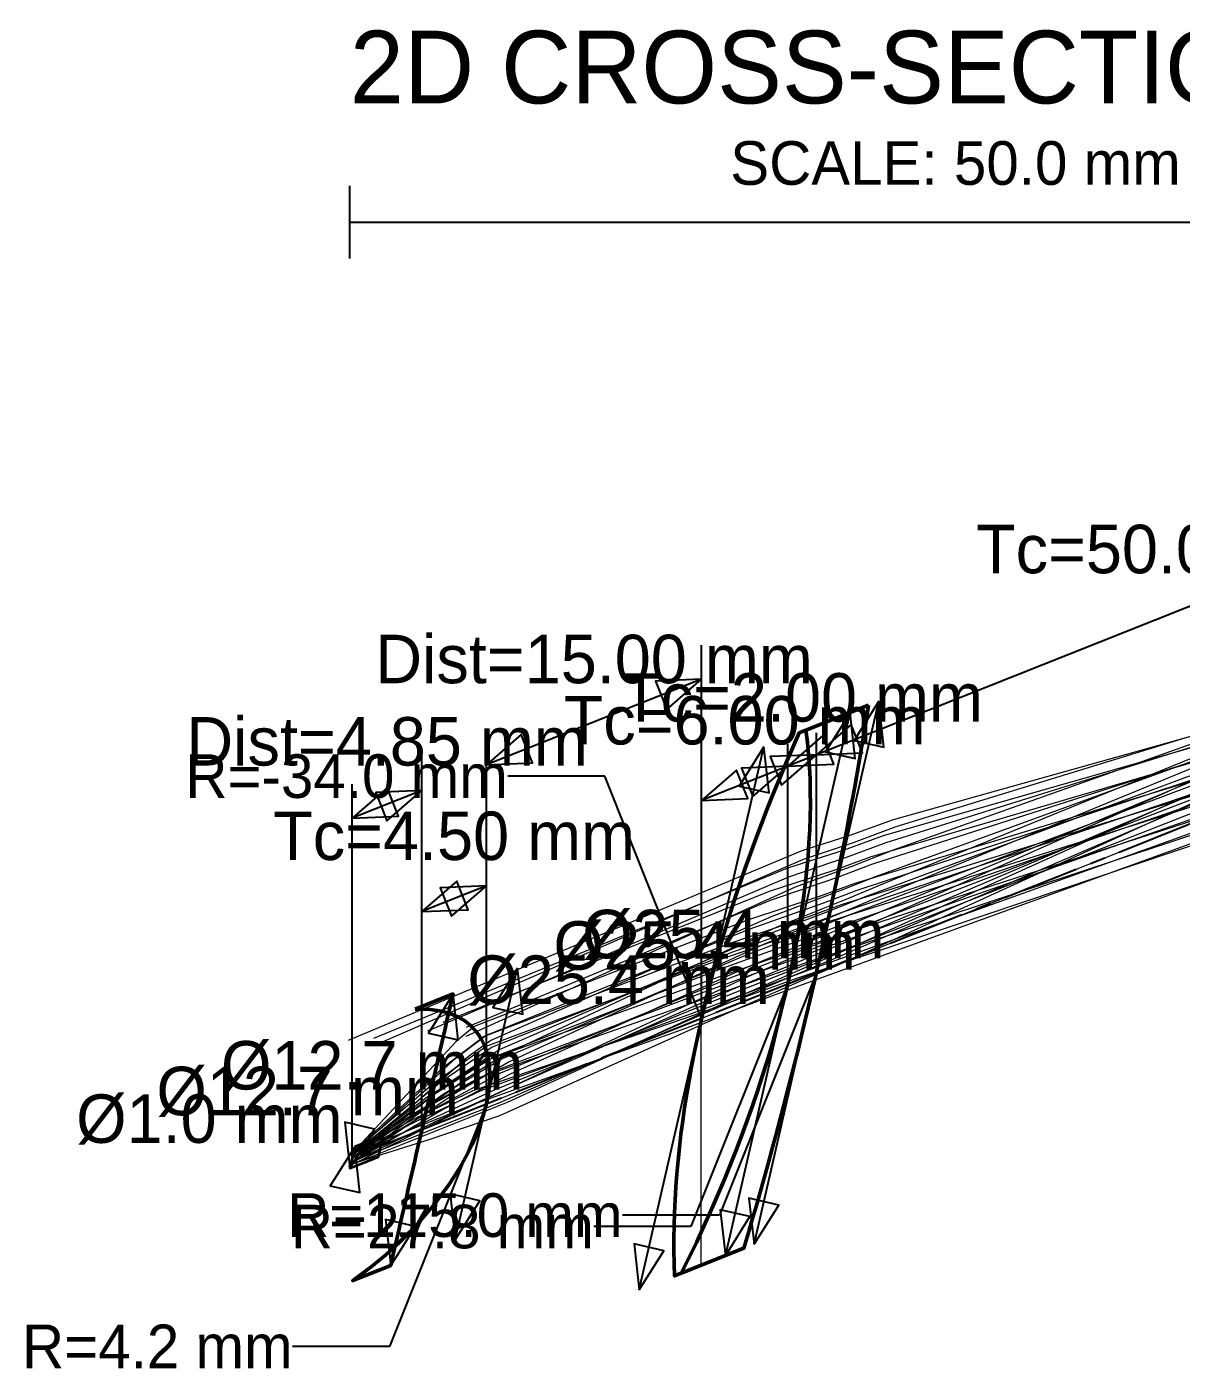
# Model space of a CAD drawing. Header units: metres. Extents: x -52 to 128, y -114 to 68.
# Drawn here: x -51.6 to -4, y 12.2 to 67.5 of the extents above; entities that cross this region are included whole.
import ezdxf
from ezdxf.enums import TextEntityAlignment as Align

# ---------------------------------------------------------------- set-up
doc = ezdxf.new("R2010")
doc.units = ezdxf.units.M
doc.linetypes.add('CENTER', pattern=[5.08, 3.175, -0.635, 0.635, -0.635])
for name, color, linetype, lineweight in [('ANNOTATIONS', 3, 'CONTINUOUS', 25), ('DIMENSIONS_LINEAR', 4, 'CONTINUOUS', 25), ('DIMENSIONS_RADIAL', 6, 'CONTINUOUS', 25), ('OPTICAL_AXIS', 1, 'CENTER', 25), ('OPTICS_COMPONENTS', 2, 'CONTINUOUS', 35), ('OPTICS_HATCH', 8, 'CONTINUOUS', 13), ('OPTICS_LENSES', 7, 'CONTINUOUS', 50), ('RAYS_785NM', 1, 'CONTINUOUS', 18), ('RAYS_850NM', 3, 'CONTINUOUS', 18), ('RAYS_900NM', 5, 'CONTINUOUS', 18)]:
    doc.layers.add(name, color=color, linetype=linetype, lineweight=lineweight)
doc.styles.add('OpenSansCondensed-Light', font='OpenSansCondensed-Light.ttf')
doc.dimstyles.new('EZDXF', dxfattribs={"dimtxt": 0.25, "dimasz": 0.175, "dimexe": 0.375, "dimexo": 0.125, "dimgap": 0.1, "dimtad": 1, "dimlfac": 100, "dimzin": 12, "dimdsep": 46, "dimtxsty": 'OpenSansCondensed-Light', "dimblk": 'ARCHTICK', "dimcen": 2.5, "dimazin": 3, "dimtfac": 0.5, "dimtmove": 2, "dimatfit": 3})

# ---------------------------------------------------------------- blocks, each defined once
blk = doc.blocks.new('_ARCHTICK')
at = {"color": 0, "linetype": 'BYBLOCK', "const_width": 0.15}
blk.add_lwpolyline([(-0.5, -0.5), (0.5, 0.5)], dxfattribs=at)

msp = doc.modelspace()

# ---------------------------------------------------------------- hatches: boundary and pattern name
at = {"layer": 'OPTICS_HATCH'}
h = msp.add_hatch(dxfattribs=at)
h.set_pattern_fill('ANSI31', scale=2.5, angle=45)
h.paths.add_polyline_path([(-16.889, 39.533), (-16.979, 38.975), (-17.071, 38.416), (-17.166, 37.857), (-17.263, 37.296), (-17.362, 36.735), (-17.463, 36.172), (-17.566, 35.609), (-17.672, 35.045), (-17.78, 34.48), (-17.89, 33.914), (-18.002, 33.348), (-18.117, 32.78), (-18.233, 32.212), (-18.352, 31.642), (-18.473, 31.072), (-18.596, 30.501), (-18.722, 29.929), (-18.849, 29.356), (-18.979, 28.783), (-19.111, 28.208), (-19.245, 27.633), (-19.381, 27.056), (-19.52, 26.479), (-19.66, 25.901), (-19.803, 25.323), (-19.948, 24.743), (-20.096, 24.162), (-20.245, 23.581), (-20.397, 22.998), (-20.55, 22.415), (-20.706, 21.831), (-20.865, 21.246), (-21.025, 20.66), (-21.188, 20.074), (-21.352, 19.486), (-21.519, 18.897), (-21.689, 18.308), (-21.86, 17.718), (-22.034, 17.127), (-24.62, 16.098), (-24.62, 16.098), (-24.296, 16.749), (-23.985, 17.395), (-23.685, 18.036), (-23.398, 18.673), (-23.121, 19.305), (-22.855, 19.932), (-22.6, 20.556), (-22.355, 21.175), (-22.12, 21.791), (-21.895, 22.402), (-21.68, 23.01), (-21.475, 23.614), (-21.278, 24.214), (-21.092, 24.81), (-20.914, 25.403), (-20.746, 25.992), (-20.587, 26.577), (-20.437, 27.159), (-20.296, 27.737), (-20.164, 28.311), (-20.041, 28.882), (-19.927, 29.45), (-19.823, 30.013), (-19.727, 30.573), (-19.641, 31.13), (-19.563, 31.683), (-19.496, 32.232), (-19.437, 32.777), (-19.389, 33.318), (-19.35, 33.856), (-19.321, 34.389), (-19.302, 34.919), (-19.293, 35.444), (-19.295, 35.966), (-19.308, 36.483), (-19.332, 36.995), (-19.367, 37.503), (-19.415, 38.006), (-19.475, 38.504), (-16.889, 39.533)])
h = msp.add_hatch(dxfattribs=at)
h.set_pattern_fill('ANSI31', scale=2.5, angle=45)
h.paths.add_polyline_path([(-19.475, 38.504), (-19.415, 38.006), (-19.367, 37.503), (-19.332, 36.995), (-19.308, 36.483), (-19.295, 35.966), (-19.293, 35.444), (-19.302, 34.919), (-19.321, 34.389), (-19.35, 33.856), (-19.389, 33.318), (-19.437, 32.777), (-19.496, 32.232), (-19.563, 31.683), (-19.641, 31.13), (-19.727, 30.573), (-19.823, 30.013), (-19.927, 29.45), (-20.041, 28.882), (-20.164, 28.311), (-20.296, 27.737), (-20.437, 27.159), (-20.587, 26.577), (-20.746, 25.992), (-20.914, 25.403), (-21.092, 24.81), (-21.278, 24.214), (-21.475, 23.614), (-21.68, 23.01), (-21.895, 22.402), (-22.12, 21.791), (-22.355, 21.175), (-22.6, 20.556), (-22.855, 19.932), (-23.121, 19.305), (-23.398, 18.673), (-23.685, 18.036), (-23.985, 17.395), (-24.296, 16.749), (-24.62, 16.098), (-24.897, 15.988), (-24.897, 15.988), (-24.916, 16.503), (-24.926, 17.021), (-24.927, 17.542), (-24.919, 18.068), (-24.903, 18.596), (-24.878, 19.128), (-24.845, 19.663), (-24.804, 20.201), (-24.756, 20.743), (-24.699, 21.287), (-24.635, 21.835), (-24.562, 22.386), (-24.483, 22.939), (-24.395, 23.496), (-24.301, 24.056), (-24.198, 24.619), (-24.089, 25.184), (-23.971, 25.753), (-23.847, 26.325), (-23.715, 26.899), (-23.576, 27.477), (-23.429, 28.057), (-23.275, 28.64), (-23.113, 29.227), (-22.944, 29.816), (-22.768, 30.408), (-22.584, 31.003), (-22.392, 31.602), (-22.192, 32.203), (-21.985, 32.808), (-21.77, 33.415), (-21.547, 34.026), (-21.316, 34.64), (-21.077, 35.257), (-20.829, 35.878), (-20.573, 36.501), (-20.308, 37.129), (-20.035, 37.76), (-19.752, 38.394), (-19.475, 38.504)])
h = msp.add_hatch(dxfattribs=at)
h.set_pattern_fill('ANSI31', scale=2.5, angle=45)
h.paths.add_polyline_path([(-35.612, 26.997), (-34.981, 26.987), (-34.508, 26.914), (-34.129, 26.803), (-33.818, 26.666), (-33.557, 26.509), (-33.337, 26.335), (-33.151, 26.148), (-32.995, 25.949), (-32.865, 25.74), (-32.759, 25.521), (-32.674, 25.294), (-32.609, 25.059), (-32.563, 24.816), (-32.534, 24.566), (-32.522, 24.31), (-32.526, 24.047), (-32.547, 23.778), (-32.582, 23.503), (-32.633, 23.222), (-32.699, 22.935), (-32.78, 22.641), (-32.876, 22.342), (-32.988, 22.037), (-33.116, 21.725), (-33.259, 21.407), (-33.42, 21.082), (-33.598, 20.75), (-33.795, 20.41), (-34.012, 20.063), (-34.25, 19.707), (-34.512, 19.342), (-34.8, 18.967), (-35.118, 18.579), (-35.47, 18.178), (-35.863, 17.761), (-36.306, 17.324), (-36.816, 16.86), (-37.421, 16.358), (-38.185, 15.794), (-36.615, 16.418), (-36.615, 16.418), (-36.549, 16.705), (-36.483, 16.992), (-36.417, 17.279), (-36.351, 17.567), (-36.285, 17.854), (-36.219, 18.141), (-36.153, 18.429), (-36.087, 18.716), (-36.021, 19.003), (-35.956, 19.29), (-35.89, 19.578), (-35.824, 19.865), (-35.758, 20.152), (-35.692, 20.439), (-35.626, 20.727), (-35.56, 21.014), (-35.494, 21.301), (-35.428, 21.588), (-35.362, 21.876), (-35.296, 22.163), (-35.23, 22.45), (-35.164, 22.737), (-35.098, 23.025), (-35.032, 23.312), (-34.966, 23.599), (-34.9, 23.886), (-34.834, 24.174), (-34.768, 24.461), (-34.702, 24.748), (-34.636, 25.035), (-34.57, 25.323), (-34.504, 25.61), (-34.438, 25.897), (-34.372, 26.185), (-34.306, 26.472), (-34.24, 26.759), (-34.175, 27.046), (-34.109, 27.334), (-34.043, 27.621), (-35.612, 26.997)])

# ---------------------------------------------------------------- linework, layer by layer
at = {"layer": 'ANNOTATIONS'}
for p, q in [((-38.302, 57.974), (-38.302, 60.974)), ((-38.302, 59.474), (11.698, 59.474))]:
    msp.add_line(p, q, dxfattribs=at)
at = {"layer": 'DIMENSIONS_LINEAR'}
for p, q in [((10.563, 49.27), (-19.045, 37.495)), ((-23.782, 26.611), (-23.782, 42.011)), ((-23.782, 40.611), (-32.664, 37.079)), ((-21.617, 17.292), (-16.472, 39.699)), ((-22.802, 16.821), (-17.656, 39.228)), ((-32.664, 23.079), (-32.664, 38.479)), ((-19.045, 28.495), (-19.045, 38.395)), ((-19.045, 28.495), (-19.045, 38.395)), ((-26.354, 15.408), (-21.209, 37.815)), ((-20.229, 28.024), (-20.229, 37.924)), ((-20.229, 28.024), (-20.229, 37.924)), ((-35.329, 22.019), (-35.329, 37.419)), ((-19.045, 37.495), (-20.229, 37.024)), ((-20.229, 37.024), (-23.782, 35.611)), ((-38.201, 20.877), (-38.201, 36.277)), ((-35.329, 36.019), (-38.201, 34.877)), ((-23.782, 26.611), (-23.782, 36.511)), ((-32.664, 23.079), (-32.664, 32.979)), ((-32.664, 32.079), (-35.329, 31.019)), ((-35.329, 22.019), (-35.329, 31.919)), ((-33.95, 17.477), (-31.378, 28.681)), ((-36.615, 16.418), (-34.043, 27.621)), ((-38.302, 20.436), (-38.1, 21.318))]:
    msp.add_line(p, q, dxfattribs=at)
for points in [[(-23.782, 40.611), (-25.687, 40.532), (-25.222, 39.361)], [(-16.472, 39.699), (-17.489, 38.085), (-16.261, 37.803)], [(-17.656, 39.228), (-18.673, 37.614), (-17.445, 37.332)], [(-32.664, 37.079), (-30.759, 37.159), (-31.224, 38.33)], [(-20.229, 37.024), (-18.324, 37.104), (-18.789, 38.275)], [(-19.045, 37.495), (-17.139, 37.575), (-17.605, 38.746)], [(-21.209, 37.815), (-22.226, 36.201), (-20.998, 35.919)], [(-19.045, 37.495), (-20.95, 37.416), (-20.484, 36.245)], [(-23.782, 35.611), (-21.876, 35.691), (-22.342, 36.862)], [(-20.229, 37.024), (-22.134, 36.945), (-21.669, 35.774)], [(-38.201, 34.877), (-36.295, 34.957), (-36.761, 36.128)], [(-35.329, 36.019), (-37.234, 35.939), (-36.769, 34.769)], [(-35.329, 31.019), (-33.423, 31.099), (-33.889, 32.27)], [(-32.664, 32.079), (-34.57, 31.999), (-34.104, 30.828)], [(-31.378, 28.681), (-32.395, 27.067), (-31.167, 26.785)], [(-34.043, 27.621), (-35.059, 26.007), (-33.831, 25.725)], [(-38.302, 20.436), (-37.285, 22.049), (-38.513, 22.331)], [(-38.1, 21.318), (-39.116, 19.705), (-37.888, 19.423)], [(-33.95, 17.477), (-32.934, 19.091), (-34.162, 19.373)], [(-21.617, 17.292), (-20.6, 18.906), (-21.828, 19.188)], [(-36.615, 16.418), (-35.598, 18.031), (-36.826, 18.313)], [(-22.802, 16.821), (-21.785, 18.435), (-23.013, 18.717)], [(-26.354, 15.408), (-25.338, 17.022), (-26.566, 17.304)]]:
    msp.add_lwpolyline(points, close=True, dxfattribs=at)
at = {"layer": 'OPTICAL_AXIS'}
for p, q in [((10.563, 40.27), (-19.045, 28.495)), ((-19.045, 28.495), (-20.229, 28.024)), ((-20.229, 28.024), (-23.782, 26.611)), ((-23.782, 26.611), (-32.664, 23.079)), ((-32.664, 23.079), (-35.329, 22.019)), ((-35.329, 22.019), (-38.201, 20.877))]:
    msp.add_line(p, q, dxfattribs=at)
at = {"layer": 'OPTICS_COMPONENTS'}
msp.add_lwpolyline([(-38.1, 21.318), (-38.302, 20.436), (-37.118, 20.907), (-36.915, 21.789)], close=True, dxfattribs=at)
at = {"layer": 'OPTICS_LENSES'}
for points in [[(-16.889, 39.533), (-16.979, 38.975), (-17.071, 38.416), (-17.166, 37.857), (-17.263, 37.296), (-17.362, 36.735), (-17.463, 36.172), (-17.566, 35.609), (-17.672, 35.045), (-17.78, 34.48), (-17.89, 33.914), (-18.002, 33.348), (-18.117, 32.78), (-18.233, 32.212), (-18.352, 31.642), (-18.473, 31.072), (-18.596, 30.501), (-18.722, 29.929), (-18.849, 29.356), (-18.979, 28.783), (-19.111, 28.208), (-19.245, 27.633), (-19.381, 27.056), (-19.52, 26.479), (-19.66, 25.901), (-19.803, 25.323), (-19.948, 24.743), (-20.096, 24.162), (-20.245, 23.581), (-20.397, 22.998), (-20.55, 22.415), (-20.706, 21.831), (-20.865, 21.246), (-21.025, 20.66), (-21.188, 20.074), (-21.352, 19.486), (-21.519, 18.897), (-21.689, 18.308), (-21.86, 17.718), (-22.034, 17.127), (-24.62, 16.098), (-24.62, 16.098), (-24.296, 16.749), (-23.985, 17.395), (-23.685, 18.036), (-23.398, 18.673), (-23.121, 19.305), (-22.855, 19.932), (-22.6, 20.556), (-22.355, 21.175), (-22.12, 21.791), (-21.895, 22.402), (-21.68, 23.01), (-21.475, 23.614), (-21.278, 24.214), (-21.092, 24.81), (-20.914, 25.403), (-20.746, 25.992), (-20.587, 26.577), (-20.437, 27.159), (-20.296, 27.737), (-20.164, 28.311), (-20.041, 28.882), (-19.927, 29.45), (-19.823, 30.013), (-19.727, 30.573), (-19.641, 31.13), (-19.563, 31.683), (-19.496, 32.232), (-19.437, 32.777), (-19.389, 33.318), (-19.35, 33.856), (-19.321, 34.389), (-19.302, 34.919), (-19.293, 35.444), (-19.295, 35.966), (-19.308, 36.483), (-19.332, 36.995), (-19.367, 37.503), (-19.415, 38.006), (-19.475, 38.504), (-16.889, 39.533)], [(-19.475, 38.504), (-19.415, 38.006), (-19.367, 37.503), (-19.332, 36.995), (-19.308, 36.483), (-19.295, 35.966), (-19.293, 35.444), (-19.302, 34.919), (-19.321, 34.389), (-19.35, 33.856), (-19.389, 33.318), (-19.437, 32.777), (-19.496, 32.232), (-19.563, 31.683), (-19.641, 31.13), (-19.727, 30.573), (-19.823, 30.013), (-19.927, 29.45), (-20.041, 28.882), (-20.164, 28.311), (-20.296, 27.737), (-20.437, 27.159), (-20.587, 26.577), (-20.746, 25.992), (-20.914, 25.403), (-21.092, 24.81), (-21.278, 24.214), (-21.475, 23.614), (-21.68, 23.01), (-21.895, 22.402), (-22.12, 21.791), (-22.355, 21.175), (-22.6, 20.556), (-22.855, 19.932), (-23.121, 19.305), (-23.398, 18.673), (-23.685, 18.036), (-23.985, 17.395), (-24.296, 16.749), (-24.62, 16.098), (-24.897, 15.988), (-24.897, 15.988), (-24.916, 16.503), (-24.926, 17.021), (-24.927, 17.542), (-24.919, 18.068), (-24.903, 18.596), (-24.878, 19.128), (-24.845, 19.663), (-24.804, 20.201), (-24.756, 20.743), (-24.699, 21.287), (-24.635, 21.835), (-24.562, 22.386), (-24.483, 22.939), (-24.395, 23.496), (-24.301, 24.056), (-24.198, 24.619), (-24.089, 25.184), (-23.971, 25.753), (-23.847, 26.325), (-23.715, 26.899), (-23.576, 27.477), (-23.429, 28.057), (-23.275, 28.64), (-23.113, 29.227), (-22.944, 29.816), (-22.768, 30.408), (-22.584, 31.003), (-22.392, 31.602), (-22.192, 32.203), (-21.985, 32.808), (-21.77, 33.415), (-21.547, 34.026), (-21.316, 34.64), (-21.077, 35.257), (-20.829, 35.878), (-20.573, 36.501), (-20.308, 37.129), (-20.035, 37.76), (-19.752, 38.394), (-19.475, 38.504)], [(-35.612, 26.997), (-34.981, 26.987), (-34.508, 26.914), (-34.129, 26.803), (-33.818, 26.666), (-33.557, 26.509), (-33.337, 26.335), (-33.151, 26.148), (-32.995, 25.949), (-32.865, 25.74), (-32.759, 25.521), (-32.674, 25.294), (-32.609, 25.059), (-32.563, 24.816), (-32.534, 24.566), (-32.522, 24.31), (-32.526, 24.047), (-32.547, 23.778), (-32.582, 23.503), (-32.633, 23.222), (-32.699, 22.935), (-32.78, 22.641), (-32.876, 22.342), (-32.988, 22.037), (-33.116, 21.725), (-33.259, 21.407), (-33.42, 21.082), (-33.598, 20.75), (-33.795, 20.41), (-34.012, 20.063), (-34.25, 19.707), (-34.512, 19.342), (-34.8, 18.967), (-35.118, 18.579), (-35.47, 18.178), (-35.863, 17.761), (-36.306, 17.324), (-36.816, 16.86), (-37.421, 16.358), (-38.185, 15.794), (-36.615, 16.418), (-36.615, 16.418), (-36.549, 16.705), (-36.483, 16.992), (-36.417, 17.279), (-36.351, 17.567), (-36.285, 17.854), (-36.219, 18.141), (-36.153, 18.429), (-36.087, 18.716), (-36.021, 19.003), (-35.956, 19.29), (-35.89, 19.578), (-35.824, 19.865), (-35.758, 20.152), (-35.692, 20.439), (-35.626, 20.727), (-35.56, 21.014), (-35.494, 21.301), (-35.428, 21.588), (-35.362, 21.876), (-35.296, 22.163), (-35.23, 22.45), (-35.164, 22.737), (-35.098, 23.025), (-35.032, 23.312), (-34.966, 23.599), (-34.9, 23.886), (-34.834, 24.174), (-34.768, 24.461), (-34.702, 24.748), (-34.636, 25.035), (-34.57, 25.323), (-34.504, 25.61), (-34.438, 25.897), (-34.372, 26.185), (-34.306, 26.472), (-34.24, 26.759), (-34.175, 27.046), (-34.109, 27.334), (-34.043, 27.621), (-35.612, 26.997)]]:
    msp.add_lwpolyline(points, close=True, dxfattribs=at)
at = {"layer": 'RAYS_785NM'}
for p, q in [((13.365, 43.963), (-15.881, 33.558)), ((12.871, 43.708), (-16.739, 31.506)), ((11.769, 42.481), (-18.211, 28.788)), ((12.302, 42.286), (-16.731, 32.975)), ((11.527, 41.943), (-18.277, 29.088)), ((11.858, 42.034), (-17.55, 30.925)), ((12.041, 41.745), (-16.828, 33.265)), ((10.563, 40.27), (-19.045, 28.495)), ((10.851, 40.36), (-18.347, 30.34)), ((10.601, 39.823), (-18.418, 30.643)), ((9.611, 38.613), (-19.781, 27.944)), ((9.373, 38.084), (-19.822, 28.277)), ((-16.828, 33.265), (-18.328, 32.723)), ((-15.881, 33.558), (-17.51, 32.913)), ((-18.328, 32.723), (-20.997, 31.848)), ((-17.51, 32.913), (-19.923, 32.024)), ((-16.731, 32.975), (-18.212, 32.421)), ((-18.212, 32.421), (-20.949, 31.474)), ((-20.997, 31.848), (-34.458, 26.448)), ((-19.923, 32.024), (-33.508, 25.871)), ((-20.949, 31.474), (-33.506, 26.243)), ((-16.739, 31.506), (-18.108, 30.933)), ((-18.108, 30.933), (-21.194, 29.678)), ((-18.418, 30.643), (-19.645, 30.199)), ((-17.55, 30.925), (-18.831, 30.417)), ((-19.645, 30.199), (-23.008, 29.044)), ((-18.831, 30.417), (-22.109, 29.158)), ((-18.347, 30.34), (-19.568, 29.882)), ((-21.194, 29.678), (-31.722, 24.825)), ((-19.568, 29.882), (-22.972, 28.653)), ((-23.008, 29.044), (-32.648, 25.469)), ((-22.109, 29.158), (-32.019, 24.949)), ((-18.277, 29.088), (-19.479, 28.584)), ((-18.211, 28.788), (-19.415, 28.267)), ((-22.972, 28.653), (-32.406, 25.002)), ((-19.479, 28.584), (-23.006, 27.103)), ((-19.415, 28.267), (-22.957, 26.719)), ((-19.822, 28.277), (-21.003, 27.85)), ((-19.045, 28.495), (-20.229, 28.024)), ((-21.003, 27.85), (-24.521, 26.596)), ((-20.229, 28.024), (-23.782, 26.611)), ((-19.781, 27.944), (-20.97, 27.498)), ((-20.97, 27.498), (-24.494, 26.178)), ((-24.521, 26.596), (-33.221, 23.625)), ((-23.782, 26.611), (-32.664, 23.079)), ((-22.957, 26.719), (-32.13, 22.586)), ((-23.006, 27.103), (-32.12, 23.134)), ((-24.494, 26.178), (-33.242, 23.044)), ((-32.648, 25.469), (-34.792, 23.968)), ((-32.406, 25.002), (-34.828, 23.478)), ((-32.019, 24.949), (-34.403, 23.501)), ((-31.722, 24.825), (-33.907, 23.546)), ((-34.792, 23.968), (-38.159, 21.087)), ((-33.907, 23.546), (-38.309, 20.601)), ((-34.403, 23.501), (-38.255, 20.791)), ((-34.828, 23.478), (-38.191, 20.977)), ((-33.221, 23.625), (-35.607, 22.486)), ((-33.242, 23.044), (-35.637, 22.086)), ((-32.664, 23.079), (-35.329, 22.019)), ((-32.12, 23.134), (-34.995, 21.984)), ((-35.607, 22.486), (-38.084, 21.182)), ((-32.13, 22.586), (-35.007, 21.609)), ((-35.007, 21.609), (-38.316, 20.575)), ((-34.995, 21.984), (-38.287, 20.664)), ((-35.329, 22.019), (-38.201, 20.877)), ((-35.637, 22.086), (-38.114, 21.092))]:
    msp.add_line(p, q, dxfattribs=at)
at = {"layer": 'RAYS_850NM'}
for p, q in [((13.251, 44.188), (-16.315, 32.157)), ((12.13, 42.963), (-17.789, 29.45)), ((12.809, 42.931), (-16.182, 33.856)), ((11.886, 42.425), (-17.86, 29.752)), ((12.225, 42.516), (-17.136, 31.586)), ((12.545, 42.391), (-16.285, 34.145)), ((10.908, 40.75), (-18.64, 29.159)), ((11.204, 40.84), (-17.948, 30.997)), ((10.951, 40.301), (-18.026, 31.295)), ((9.941, 39.087), (-19.395, 28.595)), ((9.699, 38.556), (-19.444, 28.918)), ((-16.285, 34.145), (-17.937, 33.549)), ((-16.182, 33.856), (-17.81, 33.247)), ((-17.937, 33.549), (-20.241, 32.807)), ((-17.81, 33.247), (-20.19, 32.437)), ((-20.241, 32.807), (-37.325, 25.788)), ((-20.19, 32.437), (-35.093, 26.086)), ((-16.315, 32.157), (-17.767, 31.55)), ((-17.136, 31.586), (-18.479, 31.053)), ((-18.479, 31.053), (-21.597, 29.867)), ((-17.767, 31.55), (-20.646, 30.389)), ((-18.026, 31.295), (-19.298, 30.835)), ((-19.298, 30.835), (-22.541, 29.733)), ((-19.21, 30.524), (-22.502, 29.347)), ((-17.948, 30.997), (-19.21, 30.524)), ((-20.646, 30.389), (-31.898, 25.127)), ((-22.541, 29.733), (-32.759, 25.865)), ((-22.502, 29.347), (-32.424, 25.433)), ((-21.597, 29.867), (-32.115, 25.325)), ((-17.86, 29.752), (-19.087, 29.238)), ((-17.789, 29.45), (-19.015, 28.92)), ((-19.087, 29.238), (-22.542, 27.799)), ((-19.015, 28.92), (-22.495, 27.411)), ((-19.444, 28.918), (-20.621, 28.493)), ((-18.64, 29.159), (-19.832, 28.685)), ((-20.621, 28.493), (-24.139, 27.251)), ((-19.832, 28.685), (-23.357, 27.296)), ((-19.395, 28.595), (-20.574, 28.153)), ((-22.542, 27.799), (-31.865, 23.674)), ((-20.574, 28.153), (-24.11, 26.841)), ((-24.139, 27.251), (-32.94, 24.173)), ((-23.357, 27.296), (-32.351, 23.652)), ((-22.495, 27.411), (-31.813, 23.149)), ((-24.11, 26.841), (-32.893, 23.624)), ((-32.759, 25.865), (-34.48, 24.565)), ((-32.424, 25.433), (-34.537, 23.99)), ((-32.115, 25.325), (-34.041, 24.064)), ((-31.898, 25.127), (-33.462, 24.147)), ((-34.48, 24.565), (-38.162, 21.098)), ((-33.462, 24.147), (-38.308, 20.598)), ((-34.041, 24.064), (-38.249, 20.801)), ((-34.537, 23.99), (-38.196, 20.98)), ((-32.94, 24.173), (-35.408, 22.832)), ((-32.893, 23.624), (-35.433, 22.431)), ((-32.351, 23.652), (-35.11, 22.377)), ((-31.865, 23.674), (-34.752, 22.352)), ((-35.408, 22.832), (-38.109, 21.14)), ((-31.813, 23.149), (-34.769, 21.966)), ((-34.752, 22.352), (-38.306, 20.628)), ((-35.11, 22.377), (-38.225, 20.838)), ((-35.433, 22.431), (-38.138, 21.051)), ((-34.769, 21.966), (-38.338, 20.535))]:
    msp.add_line(p, q, dxfattribs=at)
at = {"layer": 'RAYS_900NM'}
for p, q in [((12.62, 43.603), (-17.225, 30.326)), ((13.197, 43.416), (-15.766, 34.517)), ((12.373, 43.067), (-17.301, 30.632)), ((12.724, 43.159), (-16.581, 32.464)), ((12.931, 42.876), (-15.874, 34.808)), ((11.377, 41.392), (-18.097, 30.043)), ((11.685, 41.482), (-17.411, 31.875)), ((11.428, 40.942), (-17.497, 32.168)), ((10.391, 39.723), (-18.874, 29.466)), ((10.144, 39.188), (-18.934, 29.778)), ((-15.874, 34.808), (-17.662, 34.162)), ((-15.766, 34.517), (-17.527, 33.858)), ((-17.662, 34.162), (-19.646, 33.532)), ((-17.527, 33.858), (-19.593, 33.164)), ((-19.646, 33.532), (-38.374, 25.704)), ((-19.593, 33.164), (-37.16, 25.554)), ((-17.497, 32.168), (-18.853, 31.678)), ((-16.581, 32.464), (-18.032, 31.889)), ((-18.853, 31.678), (-21.882, 30.665)), ((-18.032, 31.889), (-20.879, 30.821)), ((-17.411, 31.875), (-18.752, 31.373)), ((-18.752, 31.373), (-21.839, 30.285)), ((-21.882, 30.665), (-33.175, 26.274)), ((-20.879, 30.821), (-32.485, 25.699)), ((-17.301, 30.632), (-18.585, 30.094)), ((-21.839, 30.285), (-32.673, 25.903)), ((-18.585, 30.094), (-21.889, 28.734)), ((-18.097, 30.043), (-19.32, 29.557)), ((-17.225, 30.326), (-18.503, 29.774)), ((-20.125, 29.348), (-23.594, 28.139)), ((-19.32, 29.557), (-22.754, 28.221)), ((-18.503, 29.774), (-21.843, 28.341)), ((-18.934, 29.778), (-20.125, 29.348)), ((-18.874, 29.466), (-20.062, 29.02)), ((-20.062, 29.02), (-23.562, 27.739)), ((-21.889, 28.734), (-31.691, 24.306)), ((-21.843, 28.341), (-31.554, 23.811)), ((-23.594, 28.139), (-32.702, 24.856)), ((-23.562, 27.739), (-32.562, 24.349)), ((-22.754, 28.221), (-32.087, 24.347)), ((-33.175, 26.274), (-33.918, 25.657)), ((-33.918, 25.657), (-38.174, 21.081)), ((-32.673, 25.903), (-34.036, 24.878)), ((-32.485, 25.699), (-33.406, 25.041)), ((-33.406, 25.041), (-38.263, 20.779)), ((-34.036, 24.878), (-38.193, 20.995)), ((-32.702, 24.856), (-35.126, 23.343)), ((-32.562, 24.349), (-35.15, 22.916)), ((-32.087, 24.347), (-34.79, 22.891)), ((-31.554, 23.811), (-34.409, 22.47)), ((-31.691, 24.306), (-34.377, 22.894)), ((-35.126, 23.343), (-38.14, 21.098)), ((-34.377, 22.894), (-38.316, 20.602)), ((-34.79, 22.891), (-38.248, 20.8)), ((-35.15, 22.916), (-38.169, 21.002)), ((-34.409, 22.47), (-38.353, 20.495))]:
    msp.add_line(p, q, dxfattribs=at)

# ---------------------------------------------------------------- texts
at = {"layer": 'ANNOTATIONS'}
msp.add_text('2D CROSS-SECTION: XZ PLANE (DISPERSION / HORIZONTAL) [MM]', height=3, dxfattribs=at).set_placement((-38.302, 63.474), align=Align.BOTTOM_LEFT)
msp.add_text('SCALE: 50.0 mm', height=1.8, dxfattribs=at).set_placement((-13.302, 60.474), align=Align.BOTTOM_CENTER)
at = {"layer": 'DIMENSIONS_LINEAR'}
for s, p in [('Tc=50.00 mm', (-4.241, 44.383)), ('Dist=15.00 mm', (-28.223, 39.845)), ('Tc=2.00 mm', (-19.637, 38.26)), ('Tc=6.00 mm', (-22.005, 37.318)), ('Dist=4.85 mm', (-36.765, 36.448)), ('Tc=4.50 mm', (-33.997, 32.549)), ('%%c25.4 mm', (-22.472, 28.495)), ('%%c25.4 mm', (-23.656, 28.024)), ('%%c25.4 mm', (-27.209, 26.611)), ('%%c12.7 mm', (-37.378, 23.079)), ('%%c12.7 mm', (-40.043, 22.019)), ('%%c1.0 mm', (-44.1, 20.877))]:
    msp.add_text(s, height=2, dxfattribs=at).set_placement(p, align=Align.BOTTOM_CENTER)
at = {"layer": 'DIMENSIONS_RADIAL'}
for s, p in [('R=-34.0 mm', (-31.782, 36.611)), ('R=115.0 mm', (-27.045, 18.495)), ('R=27.8 mm', (-28.229, 18.024)), ('R=4.2 mm', (-40.664, 13.079))]:
    msp.add_text(s, height=1.8, dxfattribs=at).set_placement(p, align=Align.MIDDLE_RIGHT)

# ---------------------------------------------------------------- leaders
for points in [[(-23.782, 26.611), (-27.782, 36.611), (-31.782, 36.611)], [(-19.045, 28.495), (-23.045, 18.495), (-27.045, 18.495)], [(-20.229, 28.024), (-24.229, 18.024), (-28.229, 18.024)], [(-32.664, 23.079), (-36.664, 13.079), (-40.664, 13.079)]]:
    msp.add_leader(points, dimstyle='EZDXF', dxfattribs=at)

doc.saveas('drawing.dxf')
